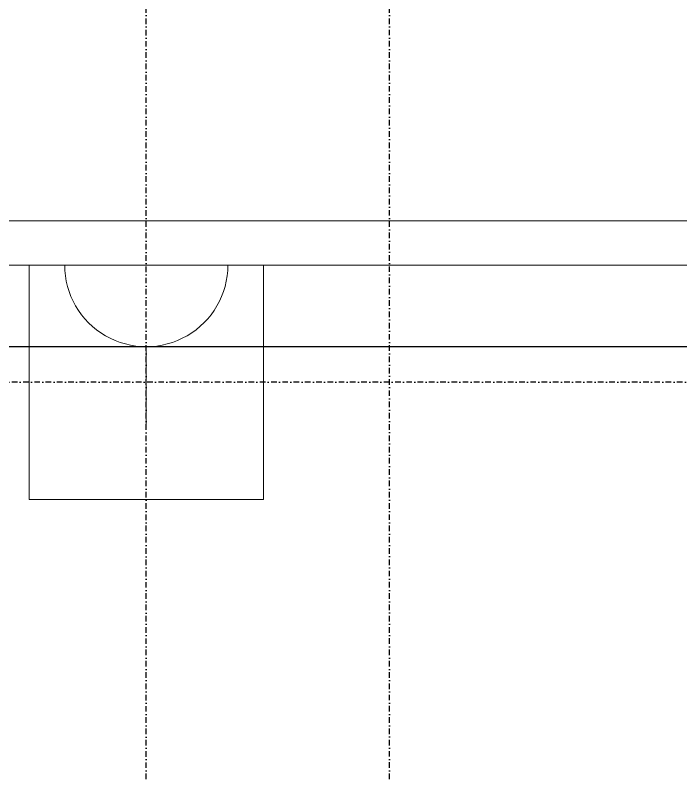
# Model space of a CAD drawing. Header units: metres. Extents: x 85953 to 212055, y -1481497 to -1363692.
# Drawn here: x 107517 to 109022, y -1390226 to -1388507 of the extents above; entities that cross this region are included whole.
import ezdxf

# ---------------------------------------------------------------- set-up
doc = ezdxf.new("R2010")
doc.units = ezdxf.units.M
doc.linetypes.add('DASHDOT', pattern=[25.4, 12.7, -6.35, 0, -6.35])
doc.layers.add('axes', color=8, linetype='Continuous')
doc.layers.add('E-POWR', color=7, linetype='Continuous', lineweight=9, true_color=0x487e3e)
doc.layers.add('Structure', color=8, linetype='Continuous', lineweight=9)
doc.layers.add('Walls', color=8, linetype='Continuous', lineweight=0)

# ---------------------------------------------------------------- blocks, each defined once
blk = doc.blocks.new('NORMAL SOCKET')
at = {"layer": 'E-POWR'}
for p, q in [((0, 307.7), (0, 615.4)), ((-307.7, 0), (307.7, 0))]:
    blk.add_line(p, q, dxfattribs=at)
blk.add_ellipse((0, 0), major_axis=(32.8, 305.9), ratio=1, start_param=4.81904, end_param=7.960633, dxfattribs=at)

msp = doc.modelspace()

# ---------------------------------------------------------------- linework, layer by layer
at = {"layer": 'axes', "linetype": 'DASHDOT'}
for p, q in [((108363.3, -1477267.3, -0.1), (108363.3, -1366661.8, -0.1)), ((107813.3, -1477267.4, 2.3), (107813.3, -1366691.8, 2.3)), ((119073.3, -1389337.7, 2.3), (95545.4, -1389337.7, 2.3))]:
    msp.add_line(p, q, dxfattribs=at)
at = {"layer": 'E-POWR', "const_width": 3}
msp.add_lwpolyline([(109858.5, -1389257.3), (107813.3, -1389257.3), (105189, -1389257.3), (104725.3, -1389257.3), (104725.3, -1391832.5)], dxfattribs=at)
at = {"layer": 'Structure', "elevation": -2.5}
msp.add_lwpolyline([(107548.3, -1389602.7), (108078.3, -1389602.7), (108078.3, -1389072.7), (107548.3, -1389072.7)], close=True, dxfattribs=at)
at = {"layer": 'Walls'}
for p, q in [((111080.3, -1388972.7, -0.1), (104575.3, -1388972.7, -0.1)), ((110980.3, -1389072.7, -0.1), (104675.3, -1389072.7, -0.1))]:
    msp.add_line(p, q, dxfattribs=at)

# ---------------------------------------------------------------- block references
at = {"layer": 'E-POWR', "xscale": -0.6, "yscale": 0.6, "zscale": 0.6, "rotation": 180}
msp.add_blockref('NORMAL SOCKET', (107813.3, -1389072.7, -2.5), dxfattribs=at)

doc.saveas('drawing.dxf')
